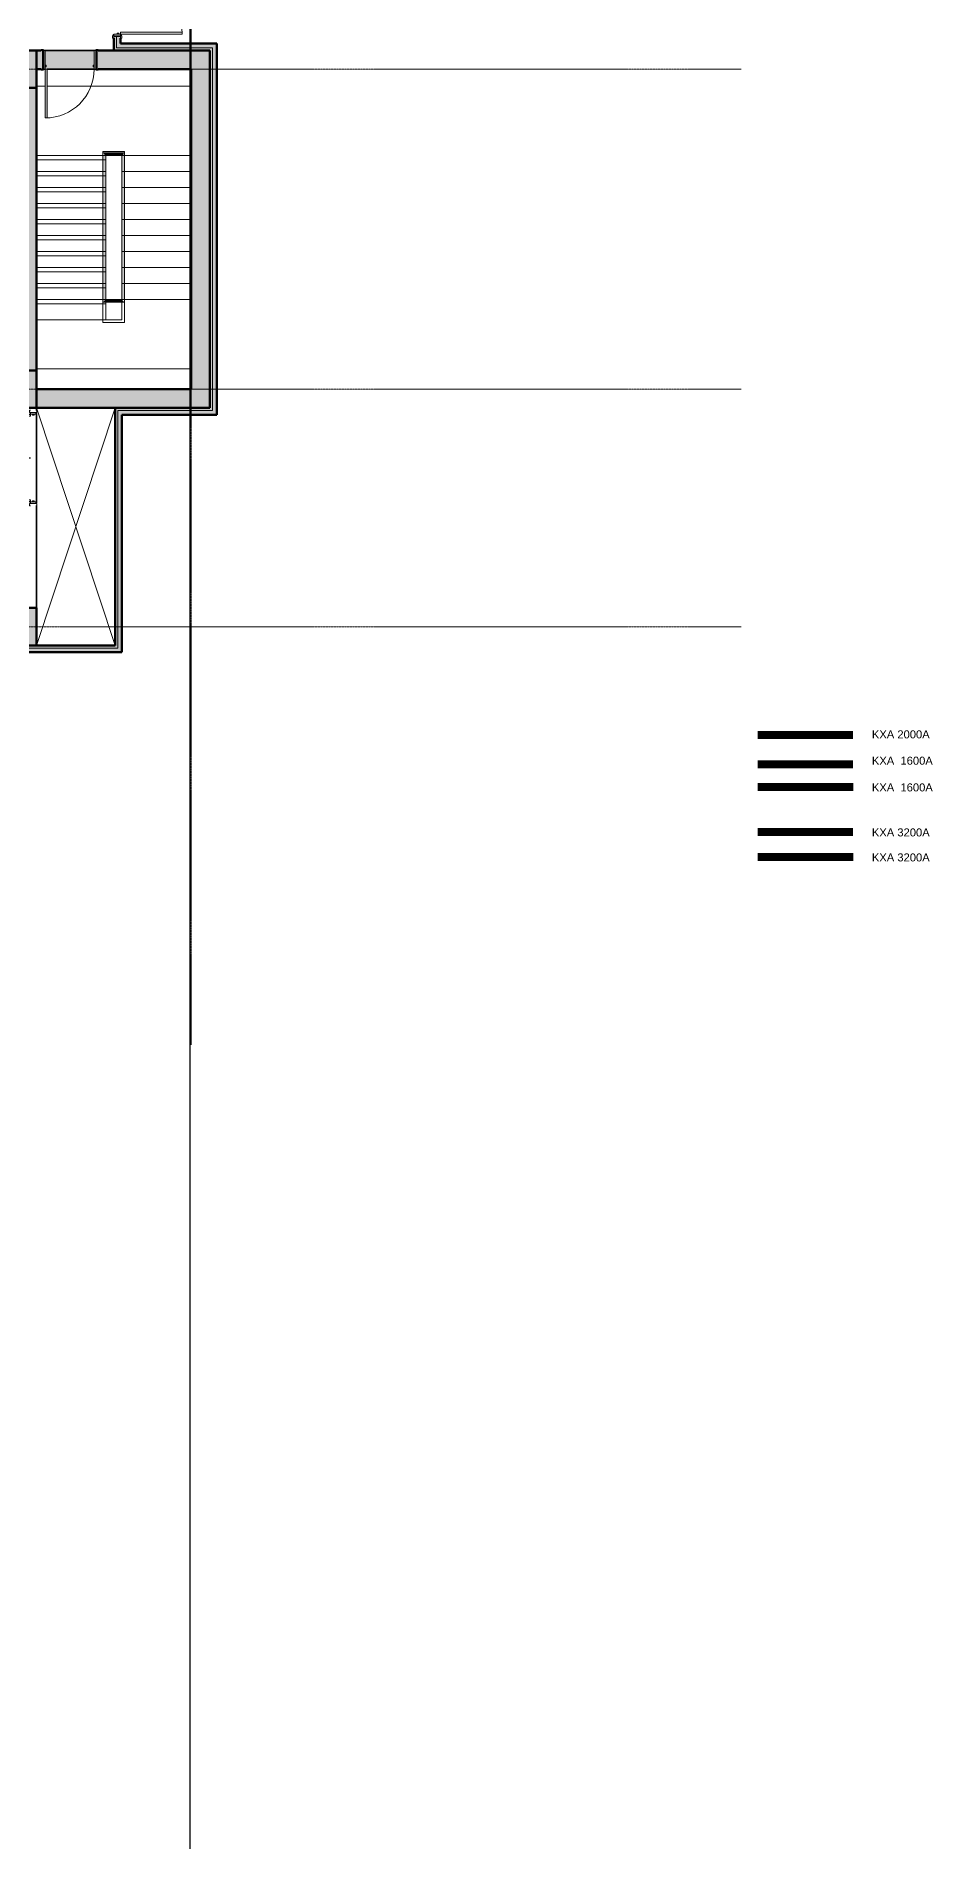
# Model space of a CAD drawing. Header units: millimetres. Extents: x -18178 to 96133, y -22425 to 61598.
# Drawn here: x 56978 to 73784, y -22425 to 11546 of the extents above; entities that cross this region are included whole.
import ezdxf

# ---------------------------------------------------------------- set-up
doc = ezdxf.new("R2010")
doc.units = ezdxf.units.MM
for name, pattern in [('Centre', [10, 6, -1.25, 1.5, -1.25]), ('Demolished', [4.8, 3.2, -1.6]), ('Demolished_2_', [7.14375, 4.7625, -2.38125])]:
    doc.linetypes.add(name, pattern=pattern)
for name, color, linetype, lineweight, true_color in [('A-DOOR', 7, 'Continuous', 9, 0x7f7f7f), ('A-DOOR-FRAM', 7, 'Continuous', 9, 0x7f7f7f), ('A-FLOR', 7, 'Continuous', 9, 0x7f7f7f), ('A-FLOR-HRAL-MBND', 7, 'Continuous', 9, 0x7f7f7f), ('A-WALL', 7, 'Continuous', 9, 0x7f7f7f), ('A-WALL-PATT', 7, 'Continuous', 18, 0x7f7f7f), ('I-WALL', 7, 'Continuous', 9, 0x7f7f7f), ('S-COLS', 7, 'Continuous', 9, 0x7f7f7f), ('S-STRS', 7, 'Continuous', 9, 0x7f7f7f), ('S-STRS-MBND', 7, 'Continuous', 9, 0x7f7f7f)]:
    doc.layers.add(name, color=color, linetype=linetype, lineweight=lineweight, true_color=true_color)
doc.layers.add('A-FLOR-HRAL', color=7, linetype='Demolished', lineweight=9)
doc.layers.add('S-GRID', color=7, linetype='Continuous', lineweight=9)
doc.layers.add('eae-bb-mım.', color=7, linetype='Continuous')
doc.styles.get("Standard").update_dxf_attribs({"font": 'arial.ttf'})

# ---------------------------------------------------------------- blocks, each defined once
blk = doc.blocks.new('Double leaf fire resistant solid steel door - 1600W x 2400H mm-V1-Busbar Distribution First Floor  Layout - Phase 1')
at = {"layer": 'A-DOOR', "lineweight": 18, "true_color": 0xf2f2f2}
h = blk.add_hatch(color=7, dxfattribs=at)
h.paths.add_polyline_path([(-817, 865), (-817, 50), (-785, 50), (-785, 865)], flags=0)
h.paths.add_polyline_path([(785, 50), (817, 50), (817, 865), (785, 865)], flags=0)
h = blk.add_hatch(color=7, dxfattribs=at)
h.paths.add_polyline_path([(-895, 50), (-825, 50), (-829, 56), (-855, 70), (-895, 70)], flags=0)
h.paths.add_polyline_path([(825, 50), (895, 50), (895, 70), (855, 70), (829, 56)], flags=0)
h = blk.add_hatch(color=7, dxfattribs=at)
h.paths.add_polyline_path([(-895, -50), (-895, -70), (-855, -70), (-829, -56), (-825, -50), (-860, -50)], flags=0)
h.paths.add_polyline_path([(825, -50), (829, -56), (855, -70), (895, -70), (895, -50), (860, -50)], flags=0)
at = {"layer": 'A-DOOR-FRAM', "lineweight": 18, "true_color": 0xf2f2f2}
h = blk.add_hatch(color=7, dxfattribs=at)
h.paths.add_polyline_path([(-852, 50), (-852, -50), (-820, -50), (-820, 50)], flags=0)
h.paths.add_polyline_path([(820, 50), (820, -50), (852, -50), (852, 50)], flags=0)
h = blk.add_hatch(color=7, dxfattribs=at)
h.paths.add_polyline_path([(-820, 15), (-820, -17), (-801, -17), (-801, 15)], flags=0)
h.paths.add_polyline_path([(801, -17), (820, -17), (820, 15), (801, 15)], flags=0)
at = {"layer": 'A-DOOR', "color": 254, "true_color": 0xcccccc}
for p, q in [((-785, 865), (-817, 865)), ((-817, 865), (-817, 50)), ((-785, 50), (-785, 865)), ((817, 865), (785, 865)), ((785, 865), (785, 50)), ((817, 50), (817, 865)), ((-855, 70), (-895, 70)), ((-895, 70), (-895, 50)), ((-860, 50), (-825, 50)), ((-829, 56), (-855, 70)), ((-817, 50), (-785, 50)), ((785, 50), (817, 50)), ((825, 50), (860, 50)), ((855, 70), (829, 56)), ((895, 70), (855, 70)), ((895, 50), (895, 70)), ((-895, -50), (-895, -70)), ((-895, -70), (-855, -70)), ((-825, -50), (-860, -50)), ((-855, -70), (-829, -56)), ((860, -50), (825, -50)), ((829, -56), (855, -70)), ((855, -70), (895, -70)), ((895, -70), (895, -50))]:
    blk.add_line(p, q, dxfattribs=at)
at = {"layer": 'A-DOOR', "color": 254, "lineweight": 18, "true_color": 0xcccccc}
for p, q in [((-785, 865), (-817, 865)), ((-817, 865), (-817, 50)), ((-785, 50), (-785, 865)), ((785, 50), (785, 865)), ((785, 865), (817, 865)), ((817, 865), (817, 50)), ((-817, 50), (-785, 50)), ((817, 50), (785, 50))]:
    blk.add_line(p, q, dxfattribs=at)
at = {"layer": 'A-DOOR', "color": 254, "true_color": 0xe5e5e5}
for centre, radius, start, end in [((-817, 50), 816, 360, 90), ((817, 50), 815, 90, 180)]:
    blk.add_arc(centre, radius, start, end, dxfattribs=at)
at = {"layer": 'A-DOOR', "color": 254, "true_color": 0xcccccc}
for centre, start, end in [((-833, 49), 7.125, 60.2551), ((833, 49), 119.7449, 172.875), ((-833, -49), 299.7449, 352.875), ((833, -49), 187.125, 240.2551)]:
    blk.add_arc(centre, 8.06, start, end, dxfattribs=at)
at = {"layer": 'A-DOOR-FRAM', "color": 254, "lineweight": 18, "true_color": 0xcccccc}
for p, q in [((-820, 50), (-852, 50)), ((-852, 50), (-852, -50)), ((-820, -50), (-820, 50)), ((-801, 15), (-820, 15)), ((-820, 15), (-820, -17)), ((-801, -17), (-801, 15)), ((801, 15), (801, -17)), ((820, 15), (801, 15)), ((852, 50), (820, 50)), ((820, 50), (820, -50)), ((820, -17), (820, 15)), ((852, -50), (852, 50)), ((-852, -50), (-820, -50)), ((-820, -17), (-801, -17)), ((801, -17), (820, -17)), ((820, -50), (852, -50))]:
    blk.add_line(p, q, dxfattribs=at)
blk = doc.blocks.new('STR-Conc-Precast Rectangular Column Nwt - 700 x 700 mm-835840-Busbar Distribution First Floor  Layout - Phase 1')
at = {"layer": 'S-COLS', "lineweight": 35, "true_color": 0xf2f2f2}
blk.add_hatch(color=7, dxfattribs=at).paths.add_polyline_path([(227, 350), (-350, 350), (-350, -350), (350, -350), (350, 350)], flags=0)
at = {"layer": 'S-COLS', "color": 254, "lineweight": 50, "true_color": 0xcccccc}
for p, q in [((350, 350), (-350, 350)), ((-350, 350), (-350, -350)), ((350, -350), (350, 350)), ((-350, -350), (350, -350))]:
    blk.add_line(p, q, dxfattribs=at)
blk = doc.blocks.new('Railing - Railing-897732-Busbar Distribution First Floor  Layout - Phase 1')
at = {"layer": 'A-FLOR-HRAL', "linetype": 'Continuous', "true_color": 0xf2f2f2}
for points in [[(68550, 9386), (68601, 9437), (68199, 9437), (68250, 9386)], [(68250, 7886), (68250, 9386), (68199, 9386), (68199, 7886)], [(68601, 6686), (68601, 9437), (68550, 9386), (68550, 6686)], [(68199, 6635), (68250, 6686), (68250, 7886), (68199, 7886)], [(68601, 6635), (68550, 6686), (68250, 6686), (68199, 6635), (68250, 6635)]]:
    blk.add_hatch(color=7, dxfattribs=at).paths.add_polyline_path(points, flags=0)
at = {"layer": 'A-FLOR-HRAL', "color": 254, "linetype": 'Continuous', "true_color": 0xe5e5e5}
for p, q in [((68199, 9437), (68601, 9437)), ((68199, 9386), (68199, 9437)), ((68199, 7886), (68199, 9386)), ((68250, 9386), (68550, 9386)), ((68250, 7886), (68250, 9386)), ((68550, 9386), (68550, 6686)), ((68601, 9437), (68601, 6686)), ((68250, 7886), (68199, 7886)), ((68199, 6635), (68199, 7886)), ((68250, 6686), (68250, 7886)), ((68601, 6635), (68199, 6635)), ((68550, 6686), (68250, 6686)), ((68601, 6686), (68601, 6635))]:
    blk.add_line(p, q, dxfattribs=at)
at = {"layer": 'A-FLOR-HRAL-MBND', "color": 254, "true_color": 0xe5e5e5}
for p, q in [((68199, 9459), (68601, 9459)), ((68199, 9386), (68199, 9459)), ((68199, 9437), (68601, 9437)), ((68199, 9386), (68199, 9437)), ((68199, 6635), (68199, 9386)), ((68199, 7886), (68199, 9386)), ((68199, 9306), (68250, 9306)), ((68199, 6255), (68199, 9306)), ((68225, 9408), (68575, 9408)), ((68250, 6686), (68250, 9386)), ((68250, 9386), (68550, 9386)), ((68250, 7886), (68250, 9386)), ((68250, 6306), (68250, 9306)), ((68550, 9386), (68550, 6686)), ((68550, 9386), (68550, 6686)), ((68601, 9459), (68601, 9386)), ((68601, 9437), (68601, 6686)), ((68601, 9386), (68601, 6686)), ((68601, 6635), (68199, 6635)), ((68550, 6686), (68250, 6686)), ((68550, 6686), (68550, 6306)), ((68601, 6686), (68601, 6255)), ((68601, 6686), (68601, 6635)), ((68601, 6255), (68199, 6255)), ((68550, 6306), (68250, 6306))]:
    blk.add_line(p, q, dxfattribs=at)
blk = doc.blocks.new('Single leaf fire resistant solid steel door - 1000W x 2400H mm-1314631-Busbar Distribution First Floor  Layout - Phase 1')
at = {"layer": 'A-DOOR', "lineweight": 18, "true_color": 0xf2f2f2}
blk.add_hatch(color=7, dxfattribs=at).paths.add_polyline_path([(458, 175), (458, 1091), (420, 1091), (420, 175)], flags=0)
h = blk.add_hatch(color=7, dxfattribs=at)
h.paths.add_polyline_path([(535, 175), (535, 195), (495, 195), (469, 181), (465, 175)], flags=0)
h.paths.add_polyline_path([(-465, 175), (-469, 181), (-495, 195), (-535, 195), (-535, 175)], flags=0)
h = blk.add_hatch(color=7, dxfattribs=at)
h.paths.add_polyline_path([(495, -195), (535, -195), (535, -175), (465, -175), (469, -181)], flags=0)
h.paths.add_polyline_path([(-535, -195), (-495, -195), (-469, -181), (-465, -175), (-535, -175)], flags=0)
at = {"layer": 'A-DOOR-FRAM', "lineweight": 18, "true_color": 0xf2f2f2}
h = blk.add_hatch(color=7, dxfattribs=at)
h.paths.add_polyline_path([(-460, -175), (-460, 175), (-492, 175), (-492, -175)], flags=0)
h.paths.add_polyline_path([(492, -175), (492, 175), (460, 175), (460, -175)], flags=0)
h = blk.add_hatch(color=7, dxfattribs=at)
h.paths.add_polyline_path([(441, 103), (460, 103), (460, 135), (441, 135)], flags=0)
h.paths.add_polyline_path([(-460, 103), (-441, 103), (-441, 135), (-460, 135)], flags=0)
at = {"layer": 'A-DOOR', "color": 254, "lineweight": 18, "true_color": 0xe5e5e5}
for p, q in [((420, 1091), (420, 175)), ((458, 1091), (420, 1091)), ((420, 175), (420, 1091)), ((420, 1091), (458, 1091)), ((458, 175), (458, 1091)), ((458, 1091), (458, 175)), ((420, 175), (458, 175)), ((458, 175), (420, 175))]:
    blk.add_line(p, q, dxfattribs=at)
at = {"layer": 'A-DOOR', "color": 254, "true_color": 0xcccccc}
for p, q in [((-495, 195), (-535, 195)), ((-535, 195), (-535, 175)), ((-535, 175), (-465, 175)), ((-469, 181), (-495, 195)), ((465, 175), (535, 175)), ((495, 195), (469, 181)), ((535, 195), (495, 195)), ((535, 175), (535, 195)), ((-535, -175), (-535, -195)), ((-465, -175), (-535, -175)), ((-535, -195), (-495, -195)), ((-495, -195), (-469, -181)), ((535, -175), (465, -175)), ((469, -181), (495, -195)), ((495, -195), (535, -195)), ((535, -195), (535, -175))]:
    blk.add_line(p, q, dxfattribs=at)
at = {"layer": 'A-DOOR', "color": 254, "true_color": 0xe5e5e5}
blk.add_arc((458, 175), 916, 90, 180, dxfattribs=at)
at = {"layer": 'A-DOOR', "color": 254, "true_color": 0xcccccc}
for centre, start, end in [((-473, 174), 7.125, 60.2551), ((473, 174), 119.7449, 172.875), ((-473, -174), 299.7449, 352.875), ((473, -174), 187.125, 240.2551)]:
    blk.add_arc(centre, 8.06, start, end, dxfattribs=at)
at = {"layer": 'A-DOOR-FRAM', "color": 254, "lineweight": 18, "true_color": 0xcccccc}
for p, q in [((-460, 175), (-492, 175)), ((-492, 175), (-492, -175)), ((-460, -175), (-460, 175)), ((-441, 135), (-460, 135)), ((-460, 135), (-460, 103)), ((-460, 103), (-441, 103)), ((-441, 103), (-441, 135)), ((460, 135), (441, 135)), ((441, 135), (441, 103)), ((441, 103), (460, 103)), ((460, 175), (460, -175)), ((492, 175), (460, 175)), ((460, 103), (460, 135)), ((492, -175), (492, 175)), ((-492, -175), (-460, -175)), ((460, -175), (492, -175))]:
    blk.add_line(p, q, dxfattribs=at)
blk = doc.blocks.new('Double leaf fire resistant solid steel door - 2400W x 3000H mm EI30-1484448-Busbar Distribution First Floor  Layout - Phase 1')
at = {"layer": 'A-DOOR', "color": 253, "lineweight": 18, "true_color": 0xaaaaaa}
for p, q in [((-1125, 1220.5), (-1157.1, 1220.5)), ((-1157, 1220.5), (-1157, 65)), ((-1125, 65), (-1125, 1220.5)), ((1125, 65), (1125, 1220.5)), ((1125, 1220.5), (1157, 1220.5)), ((1157, 1220.5), (1157, 65)), ((-1157, 65), (-1125, 65)), ((1157, 65), (1125, 65))]:
    blk.add_line(p, q, dxfattribs=at)
at = {"layer": 'A-DOOR', "color": 253, "true_color": 0xaaaaaa}
for p, q in [((-1125, 1220.5), (-1157, 1220.5)), ((-1157, 1220.5), (-1157, 65)), ((-1125, 65), (-1125, 1220.5)), ((1157, 1220.5), (1125, 1220.5)), ((1125, 1220.5), (1125, 65)), ((1157, 65), (1157, 1220.5)), ((-1195, 85), (-1235, 85)), ((-1235, 85), (-1235, 65)), ((-1235, 65), (-1165, 65)), ((-1169, 71), (-1195, 85)), ((-1157, 65), (-1125, 65)), ((1125, 65), (1157, 65)), ((1165, 65), (1235, 65)), ((1195, 85), (1169, 71)), ((1235, 85), (1195, 85)), ((1235, 65), (1235, 85)), ((-1235, -65), (-1235, -85)), ((-1165, -65), (-1235, -65)), ((-1235, -85), (-1195, -85)), ((-1195, -85), (-1169, -71)), ((1235, -65), (1165, -65)), ((1169, -71), (1195, -85)), ((1195, -85), (1235, -85)), ((1235, -85), (1235, -65))]:
    blk.add_line(p, q, dxfattribs=at)
for centre, radius, start, end in [((-1157.1, 65), 1155.5, 360, 90), ((1157, 65), 1155.5, 90, 180), ((-1173, 64), 8.06, 7.12502, 60.25512), ((1173, 64), 8.06, 119.74488, 172.87498), ((-1173, -64), 8.06, 299.74488, 352.87498), ((1173, -64), 8.06, 187.12502, 240.25512)]:
    blk.add_arc(centre, radius, start, end, dxfattribs=at)
at = {"layer": 'A-DOOR-FRAM', "color": 253, "lineweight": 18, "true_color": 0xaaaaaa}
for p, q in [((-1160, 65), (-1192, 65)), ((-1192, 65), (-1192, -65)), ((-1160, -65), (-1160, 65)), ((-1141, 30), (-1160, 30)), ((-1160, 30), (-1160, -2)), ((-1141, -2), (-1141, 30)), ((1141, 30), (1141, -2)), ((1160, 30), (1141, 30)), ((1192, 65), (1160, 65)), ((1160, 65), (1160, -65)), ((1160, -2), (1160, 30)), ((1192, -65), (1192, 65)), ((-1192, -65), (-1160, -65)), ((-1160, -2), (-1141, -2)), ((1141, -2), (1160, -2)), ((1160, -65), (1192, -65))]:
    blk.add_line(p, q, dxfattribs=at)
blk = doc.blocks.new('IL021-ARP-ZZ-XX-M3-J-A-0001_rvt-1-Busbar Distribution First Floor  Layout - Phase 1')
at = {"layer": 'A-WALL-PATT', "lineweight": 5, "true_color": 0xf2f2f2}
h = blk.add_hatch(color=7, dxfattribs=at)
h.paths.add_polyline_path([(68400, 11356), (68450, 11356), (68450, 11621), (68400, 11621), (68400, 11586)], flags=0)
h.paths.add_polyline_path([(68400, 14021), (68450, 14021), (68450, 44206), (68400, 44206), (68400, 14056)], flags=0)
at = {"layer": 'A-WALL-PATT', "lineweight": 25, "true_color": 0xf2f2f2}
h = blk.add_hatch(color=7, dxfattribs=at)
h.paths.add_polyline_path([(68450, 11406), (68530, 11406), (68530, 11621), (68450, 11621)], flags=0)
h.paths.add_polyline_path([(68530, 14021), (68530, 44126), (68450, 44126), (68450, 14021), (68465, 14021)], flags=0)
h = blk.add_hatch(color=7, dxfattribs=at)
h.paths.add_polyline_path([(70200, 11006), (70200, 11356), (68075, 11356), (68075, 11006), (69850, 11006)], flags=0)
h.paths.add_polyline_path([(67040, 11006), (67075, 11006), (67075, 11337), (66950, 11337), (66950, 11006)], flags=0)
for points in [[(70250, 11356), (70250, 11406), (68450, 11406), (68450, 11356), (70200, 11356)], [(70250, 4606), (70250, 11356), (70200, 11356), (70200, 4606)], [(70200, 5006), (70200, 11006), (69850, 11006), (69850, 5006)], [(66950, 5356), (66950, 10656), (66600, 10656), (66600, 5356), (66688, 5356)], [(69820, 4656), (70200, 4656), (70200, 5006), (66950, 5006), (66950, 4656), (67085, 4656)], [(70200, 4606), (70200, 4656), (68425, 4656), (68425, 4606), (69820, 4606)], [(68425, 156), (68475, 156), (68475, 4606), (68425, 4606), (68425, 206)]]:
    blk.add_hatch(color=7, dxfattribs=at).paths.add_polyline_path(points, flags=0)
at = {"layer": 'A-WALL-PATT', "lineweight": 5, "true_color": 0xf2f2f2}
for points in [[(70250, 11406), (70330, 11406), (70330, 11486), (68530, 11486), (68530, 11406), (69820, 11406)], [(70330, 4526), (70330, 11406), (70250, 11406), (70250, 4526)], [(69820, 4526), (70250, 4526), (70250, 4606), (68475, 4606), (68475, 4526), (68555, 4526)], [(68555, 76), (68555, 4526), (68475, 4526), (68475, 76)]]:
    blk.add_hatch(color=7, dxfattribs=at).paths.add_polyline_path(points, flags=0)
at = {"layer": 'A-WALL-PATT', "lineweight": 25, "true_color": 0xf2f2f2}
h = blk.add_hatch(color=7, dxfattribs=at)
h.paths.add_polyline_path([(68475, 76), (68475, 156), (65935, 156), (65935, 76), (68425, 76)], flags=0)
h.paths.add_polyline_path([(64135, 76), (64135, 156), (63675, 156), (63675, 76), (64007, 76)], flags=0)
h.paths.add_polyline_path([(59562, 76), (59625, 76), (59625, 156), (46930, 156), (46930, 76), (58878, 76)], flags=0)
h.paths.add_polyline_path([(43832, 76), (44980, 76), (44980, 156), (9970, 156), (9970, 76), (42465, 76)], flags=0)
at = {"layer": 'A-WALL-PATT', "lineweight": 5, "true_color": 0xf2f2f2}
h = blk.add_hatch(color=7, dxfattribs=at)
h.paths.add_polyline_path([(68425, 156), (68425, 206), (65935, 206), (65935, 156), (67085, 156)], flags=0)
h.paths.add_polyline_path([(63675, 156), (64135, 156), (64135, 206), (63675, 206)], flags=0)
h.paths.add_polyline_path([(59625, 156), (59625, 206), (46930, 206), (46930, 156), (59562, 156)], flags=0)
h.paths.add_polyline_path([(44858, 156), (44980, 156), (44980, 206), (10050, 206), (10050, 156), (44516, 156)], flags=0)
at = {"layer": 'I-WALL', "lineweight": 5, "true_color": 0xf2f2f2}
h = blk.add_hatch(color=7, dxfattribs=at)
h.paths.add_polyline_path([(67117, 11006), (68035, 11006), (68035, 11046), (68016, 11046), (68016, 11078), (68035, 11078), (68035, 11356), (67290, 11356), (67270, 11337), (67115, 11337), (67117, 11078), (67134, 11078), (67134, 11046), (67115, 11046), (67115, 11006)], flags=0)
h.paths.add_polyline_path([(68067, 11006), (68075, 11006), (68075, 11356), (68067, 11356), (68067, 11154)], flags=0)
h.paths.add_polyline_path([(67083, 11006), (67083, 11337), (67075, 11337), (67075, 11006), (67080, 11006)], flags=0)
at = {"color": 254, "lineweight": 18, "true_color": 0xe5e5e5}
for p, q in [((66950, 4656), (68425, 206)), ((66950, 206), (68425, 4656))]:
    blk.add_line(p, q, dxfattribs=at)
at = {"layer": 'A-FLOR', "color": 254, "lineweight": 35, "true_color": 0xe5e5e5}
for p, q in [((67115, 11356), (68035, 11356)), ((66950, 4611), (66950, 4656)), ((66950, 2880), (66950, 4552)), ((66950, 906), (66950, 2821))]:
    blk.add_line(p, q, dxfattribs=at)
at = {"layer": 'A-WALL', "color": 254, "lineweight": 35, "true_color": 0xe5e5e5}
for p, q in [((68450, 11621), (68400, 11621)), ((68465, 11621), (68450, 11621)), ((68530, 11621), (68465, 11621))]:
    blk.add_line(p, q, dxfattribs=at)
at = {"layer": 'A-WALL', "color": 253, "linetype": 'Demolished_2_', "true_color": 0xaaaaaa}
for p, q in [((68400, 11621), (68450, 11621)), ((68450, 11621), (68530, 11621))]:
    blk.add_line(p, q, dxfattribs=at)
at = {"layer": 'A-WALL', "color": 254, "lineweight": 50, "true_color": 0xcccccc}
for p, q in [((68400, 11586), (68400, 11356)), ((68530, 11486), (68530, 11586)), ((68400, 11356), (68450, 11356)), ((68450, 11356), (68530, 11356)), ((70330, 11486), (68530, 11486)), ((68530, 11356), (70200, 11356)), ((70200, 11356), (70200, 4656)), ((70330, 11406), (70330, 11486)), ((70330, 11356), (70330, 11406)), ((70330, 4526), (70330, 11356)), ((70200, 4656), (68425, 4656)), ((68425, 4656), (68425, 4606)), ((68425, 4606), (68425, 4526)), ((68425, 4526), (68425, 206)), ((68555, 4526), (70200, 4526)), ((68555, 76), (68555, 4526)), ((70200, 4526), (70250, 4526)), ((70250, 4526), (70330, 4526)), ((65935, 76), (68425, 76)), ((68425, 206), (66950, 206)), ((68425, 76), (68475, 76)), ((68475, 76), (68555, 76))]:
    blk.add_line(p, q, dxfattribs=at)
at = {"layer": 'A-WALL', "color": 254, "lineweight": 18, "true_color": 0xcccccc}
for p, q in [((68450, 11406), (68450, 11621)), ((68530, 11406), (68450, 11406)), ((70250, 11406), (68530, 11406)), ((70250, 11406), (70250, 11356)), ((70250, 4606), (70250, 11356)), ((68475, 4606), (70200, 4606)), ((68475, 4526), (68475, 4606)), ((68475, 156), (68475, 4526)), ((70250, 4606), (70200, 4606)), ((65935, 156), (68425, 156)), ((68475, 156), (68425, 156))]:
    blk.add_line(p, q, dxfattribs=at)
at = {"layer": 'I-WALL', "color": 254, "lineweight": 50, "true_color": 0xcccccc}
for p, q in [((67040, 11356), (66950, 11356)), ((67075, 11006), (67075, 11356)), ((68075, 11356), (68075, 11006)), ((70200, 11356), (68110, 11356)), ((70200, 11006), (70200, 11356)), ((66950, 11006), (67040, 11006)), ((68110, 11006), (69850, 11006)), ((69850, 11006), (69850, 5006)), ((70200, 5006), (70200, 11006)), ((66950, 5356), (66950, 10656)), ((69850, 5006), (66950, 5006)), ((70200, 4656), (70200, 5006)), ((66950, 4656), (70200, 4656))]:
    blk.add_line(p, q, dxfattribs=at)
at = {"layer": 'I-WALL', "color": 254, "lineweight": 35, "true_color": 0xe5e5e5}
for p, q in [((67115, 11356), (68035, 11356)), ((68035, 11006), (67155, 11006))]:
    blk.add_line(p, q, dxfattribs=at)
at = {"layer": 'S-GRID', "color": 253, "linetype": 'Centre', "lineweight": 18, "true_color": 0xaaaaaa}
for p, q in [((69850, -7279), (69850, 59074)), ((80163, 11006), (-5598, 11006)), ((80163, 5006), (-5598, 5006)), ((80163, 556), (-5598, 556))]:
    blk.add_line(p, q, dxfattribs=at)
at = {"layer": 'S-STRS', "color": 254, "true_color": 0xe5e5e5}
for p, q in [((67117, 10686), (66950, 10686)), ((69850, 10686), (67155, 10686)), ((66950, 9386), (68199, 9386)), ((66950, 9386), (68199, 9386)), ((69850, 9386), (68601, 9386)), ((69850, 9386), (68601, 9386)), ((66950, 9086), (68199, 9086)), ((66950, 9086), (68199, 9086)), ((69850, 9086), (68601, 9086)), ((69850, 9086), (68601, 9086)), ((66950, 8786), (68199, 8786)), ((66950, 8786), (68199, 8786)), ((69850, 8786), (68601, 8786)), ((69850, 8786), (68601, 8786)), ((66950, 8486), (68199, 8486)), ((66950, 8486), (68199, 8486)), ((66950, 8186), (68199, 8186)), ((66950, 8186), (68199, 8186)), ((69850, 8486), (68601, 8486)), ((69850, 8486), (68601, 8486)), ((69850, 8186), (68601, 8186)), ((69850, 8186), (68601, 8186)), ((66950, 7886), (68199, 7886)), ((66950, 7886), (68199, 7886)), ((69850, 7886), (68601, 7886)), ((69850, 7886), (68601, 7886)), ((66950, 7586), (68199, 7586)), ((66950, 7586), (68199, 7586)), ((69850, 7586), (68601, 7586)), ((69850, 7586), (68601, 7586)), ((66950, 7286), (68199, 7286)), ((66950, 7286), (68199, 7286)), ((69850, 7286), (68601, 7286)), ((69850, 7286), (68601, 7286)), ((66950, 6986), (68199, 6986)), ((66950, 6986), (68199, 6986)), ((69850, 6986), (68601, 6986)), ((69850, 6986), (68601, 6986)), ((66950, 6686), (68199, 6686)), ((66950, 6686), (68199, 6686)), ((69850, 6686), (68601, 6686)), ((69850, 6686), (68601, 6686)), ((66950, 5386), (69850, 5386))]:
    blk.add_line(p, q, dxfattribs=at)
at = {"layer": 'S-STRS-MBND', "color": 254, "true_color": 0xe5e5e5}
for p, q in [((66950, 11006), (66950, 9386)), ((69850, 11006), (66950, 11006)), ((69850, 9386), (69850, 11006)), ((66950, 10686), (66950, 9386)), ((67117, 10686), (66950, 10686)), ((69850, 10686), (67155, 10686)), ((69850, 9386), (69850, 10686)), ((66950, 9386), (68250, 9386)), ((66950, 9386), (68250, 9386)), ((66950, 6686), (66950, 9386)), ((66950, 7935), (66950, 9386)), ((66950, 9386), (68250, 9386)), ((66950, 9386), (68250, 9386)), ((66950, 9306), (68250, 9306)), ((66950, 6306), (66950, 9306)), ((68250, 9408), (68550, 9408)), ((68250, 9386), (68250, 9408)), ((68250, 9386), (68550, 9386)), ((68250, 6686), (68250, 9386)), ((68250, 7886), (68250, 9386)), ((68250, 6306), (68250, 9306)), ((68550, 9408), (68550, 9386)), ((69850, 9386), (68550, 9386)), ((69850, 9386), (68550, 9386)), ((68550, 9386), (68550, 6686)), ((68550, 9386), (68550, 6686)), ((69850, 9386), (68550, 9386)), ((69850, 9386), (68550, 9386)), ((69850, 9386), (69850, 6686)), ((69850, 9386), (69850, 6686)), ((66950, 9086), (68250, 9086)), ((66950, 9086), (68250, 9086)), ((66950, 9086), (68250, 9086)), ((66950, 9086), (68250, 9086)), ((66950, 9006), (68250, 9006)), ((66950, 9006), (68250, 9006)), ((69850, 9086), (68550, 9086)), ((69850, 9086), (68550, 9086)), ((69850, 9086), (68550, 9086)), ((69850, 9086), (68550, 9086)), ((66950, 8786), (68250, 8786)), ((66950, 8786), (68250, 8786)), ((66950, 8786), (68250, 8786)), ((66950, 8786), (68250, 8786)), ((66950, 8706), (68250, 8706)), ((66950, 8706), (68250, 8706)), ((69850, 8786), (68550, 8786)), ((69850, 8786), (68550, 8786)), ((69850, 8786), (68550, 8786)), ((69850, 8786), (68550, 8786)), ((66950, 8486), (68250, 8486)), ((66950, 8486), (68250, 8486)), ((66950, 8486), (68250, 8486)), ((66950, 8486), (68250, 8486)), ((66950, 8406), (68250, 8406)), ((66950, 8406), (68250, 8406)), ((66950, 8186), (68250, 8186)), ((66950, 8186), (68250, 8186)), ((66950, 8186), (68250, 8186)), ((66950, 8186), (68250, 8186)), ((69850, 8486), (68550, 8486)), ((69850, 8486), (68550, 8486)), ((69850, 8486), (68550, 8486)), ((69850, 8486), (68550, 8486)), ((69850, 8186), (68550, 8186)), ((69850, 8186), (68550, 8186)), ((69850, 8186), (68550, 8186)), ((69850, 8186), (68550, 8186)), ((66950, 8106), (68250, 8106)), ((66950, 8106), (68250, 8106)), ((68199, 7886), (66950, 7886)), ((66950, 7886), (68250, 7886)), ((66950, 7886), (68250, 7886)), ((69850, 7886), (68550, 7886)), ((69850, 7886), (68550, 7886)), ((69850, 7886), (68550, 7886)), ((69850, 7886), (68550, 7886)), ((66950, 7806), (68250, 7806)), ((66950, 7806), (68250, 7806)), ((66950, 7586), (68250, 7586)), ((66950, 7586), (68250, 7586)), ((66950, 7506), (68250, 7506)), ((66950, 7506), (68250, 7506)), ((69850, 7586), (68550, 7586)), ((69850, 7586), (68550, 7586)), ((69850, 7586), (68550, 7586)), ((69850, 7586), (68550, 7586)), ((66950, 7286), (68250, 7286)), ((66950, 7286), (68250, 7286)), ((66950, 7206), (68250, 7206)), ((66950, 7206), (68250, 7206)), ((69850, 7286), (68550, 7286)), ((69850, 7286), (68550, 7286)), ((69850, 7286), (68550, 7286)), ((69850, 7286), (68550, 7286)), ((66950, 6986), (68250, 6986)), ((66950, 6986), (68250, 6986)), ((66950, 6906), (68250, 6906)), ((66950, 6906), (68250, 6906)), ((69850, 6986), (68550, 6986)), ((69850, 6986), (68550, 6986)), ((69850, 6986), (68550, 6986)), ((69850, 6986), (68550, 6986)), ((66950, 6686), (66950, 5386)), ((66950, 6686), (68250, 6686)), ((66950, 6686), (68250, 6686)), ((66950, 6606), (68250, 6606)), ((66950, 6606), (68250, 6606)), ((68550, 6686), (68250, 6686)), ((68550, 6686), (68550, 6306)), ((69850, 6686), (68550, 6686)), ((69850, 6686), (68550, 6686)), ((69850, 6686), (68550, 6686)), ((69850, 6686), (68550, 6686)), ((69850, 5006), (69850, 6686)), ((69850, 5386), (69850, 6686)), ((66950, 6306), (66950, 5006)), ((66950, 6306), (68250, 6306)), ((66950, 6306), (68250, 6306)), ((68550, 6306), (68250, 6306)), ((66950, 5386), (69850, 5386)), ((66950, 5006), (69850, 5006))]:
    blk.add_line(p, q, dxfattribs=at)
at = {"color": 253, "linetype": 'Demolished_2_', "lineweight": 9, "true_color": 0xaaaaaa}
for name, p, rotation in [('Double leaf fire resistant solid steel door - 2400W x 3000H mm EI30-1484448-Busbar Distribution First Floor  Layout - Phase 1', (68465, 12821), 270), ('STR-Conc-Precast Rectangular Column Nwt - 700 x 700 mm-835840-Busbar Distribution First Floor  Layout - Phase 1', (66600, 11006), 180), ('Single leaf fire resistant solid steel door - 1000W x 2400H mm-1314631-Busbar Distribution First Floor  Layout - Phase 1', (67575, 11181), 180), ('STR-Conc-Precast Rectangular Column Nwt - 700 x 700 mm-835840-Busbar Distribution First Floor  Layout - Phase 1', (66600, 5006), 180), ('Double leaf fire resistant solid steel door - 1600W x 2400H mm-V1-Busbar Distribution First Floor  Layout - Phase 1', (66890, 3716), 90), ('STR-Conc-Precast Rectangular Column Nwt - 700 x 700 mm-835840-Busbar Distribution First Floor  Layout - Phase 1', (66600, 556), 180)]:
    blk.add_blockref(name, p, dxfattribs=dict(at, rotation=rotation))
blk.add_blockref('Railing - Railing-897732-Busbar Distribution First Floor  Layout - Phase 1', (0, 0), dxfattribs=at)

msp = doc.modelspace()

# ---------------------------------------------------------------- linework, layer by layer
at = {"color": 141, "true_color": 0xadddf7, "const_width": 150}
msp.add_lwpolyline([(70498.87672, -1548.47471), (72288.00046, -1548.47471)], dxfattribs=at)
at = {"color": 152, "true_color": 0x2776bb, "const_width": 150}
msp.add_lwpolyline([(70498.87672, -2098.09035), (72288.00046, -2098.09035)], dxfattribs=at)
at = {"color": 114, "true_color": 0x139b48, "const_width": 150}
msp.add_lwpolyline([(70498.87672, -2526.28964), (72295.32741, -2526.28964)], dxfattribs=at)
at = {"color": 2, "const_width": 150}
msp.add_lwpolyline([(70498.87672, -3367.53465), (72288.00046, -3367.53465)], dxfattribs=at)
at = {"color": 40, "true_color": 0xf8d731, "const_width": 150}
msp.add_lwpolyline([(70498.87672, -3834.2348), (72295.32741, -3834.2348)], dxfattribs=at)
at = {"layer": 'eae-bb-mım.'}
msp.add_lwpolyline([(59865, -22424.76671), (59865, 59099.26401)], dxfattribs=at)

# ---------------------------------------------------------------- block references
at = {"layer": 'eae-bb-mım.', "lineweight": 5}
msp.add_blockref('IL021-ARP-ZZ-XX-M3-J-A-0001_rvt-1-Busbar Distribution First Floor  Layout - Phase 1', (-9969.99989, -75.97871), dxfattribs=at)

# ---------------------------------------------------------------- texts
for s, p in [('KXA 2000A ', (72642.59955, -1613.57914)), ('KXA  1600A ', (72642.59955, -2107.03649)), ('KXA  1600A ', (72642.59955, -2607.58682)), ('KXA 3200A ', (72642.59955, -3451.20691)), ('KXA 3200A ', (72642.59955, -3919.82095))]:
    msp.add_text(s, height=150).set_placement(p)

doc.saveas('drawing.dxf')
